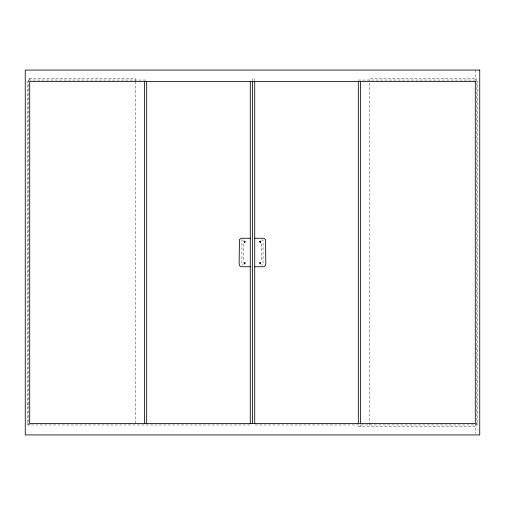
<?xml version="1.0" encoding="UTF-8"?>
<svg xmlns="http://www.w3.org/2000/svg" width="505" height="505" viewBox="0 0 505 505"><rect width="100%" height="100%" fill="white"/><g stroke="black" fill="none" stroke-linecap="round" stroke-linejoin="round"><path stroke-width="0.38" stroke-dasharray="2.52 1.89" d="M28.589 80.049L146.671 80.049M358.329 80.049L476.411 80.049M28.589 81.475L27.478 81.475L27.478 424.951L250.272 424.951M476.411 81.475L477.522 81.475L477.522 424.951L254.728 424.951M243.309 240.026L241.92 240.026L241.92 264.974L243.309 264.974M261.647 240.026L263.036 240.026L263.036 264.974L261.647 264.974M27.478 404.581L28.589 404.581M27.478 423.525L28.589 423.525M476.411 423.525L477.522 423.525M475.293 426.378L358.329 426.378L358.329 424.951M476.411 424.951L476.411 78.622L369.464 78.622L369.464 80.762M475.293 70.069L475.293 80.049M475.293 423.525L475.293 433.41M369.464 83.047L369.464 426.378M360.557 424.951L360.557 426.378M261.647 243.928L261.647 261.072M254.728 78.622L254.728 80.762M252.5 78.622L252.5 80.762M243.309 243.928L243.309 261.072M135.536 80.762L135.536 78.622L28.589 78.622L28.589 424.951M135.536 81.475L135.536 424.951M29.707 78.622L29.707 80.049M29.707 423.525L29.707 424.951"/><path stroke-width="0.76" d="M250.272 238.246L241.068 238.272L239.433 239.673L239.13 263.9L239.787 265.92L241.068 266.728L250.549 266.754M254.728 238.246L263.863 238.272L265.504 239.673L265.8 263.9L265.34 265.636L263.863 266.728L254.381 266.754M360.557 81.475L360.557 423.525M358.329 81.475L358.329 423.525M254.728 81.475L254.728 423.525M252.5 81.475L252.5 423.525M250.272 81.475L250.272 423.525M146.671 81.475L146.671 423.525M144.443 81.475L144.443 423.525M244.029 241.579C244.818 244.9 246.143 239.275 244.029 241.579M244.029 262.96C244.818 266.28 246.143 260.656 244.029 262.96M259.627 241.579C260.416 244.9 261.735 239.275 259.627 241.579M259.627 262.96C260.416 266.28 261.735 260.656 259.627 262.96M479.75 70.069L25.25 70.069L25.25 434.931L479.75 434.931L479.75 70.069M475.293 81.475L29.707 81.475L29.707 423.525L475.293 423.525L475.293 81.475"/></g></svg>
